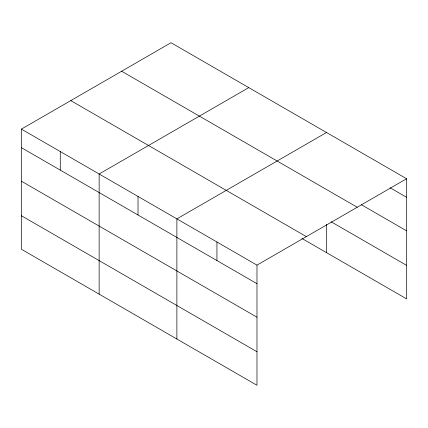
<?xml version="1.0" encoding="UTF-8"?>
<svg xmlns="http://www.w3.org/2000/svg" width="428" height="428" viewBox="0 0 428 428"><rect width="100%" height="100%" fill="white"/><g stroke="black" fill="none" stroke-linecap="round" stroke-linejoin="round"><path stroke-width="0.64" d="M21.4 129.112L256.982 265.125L256.982 385.27L21.4 249.256L21.4 129.112L171.018 42.73L406.6 178.744L406.6 298.888L301.922 238.45M248.759 87.617L99.141 173.998L99.141 294.138M326.5 132.503L176.887 218.879L176.887 339.024M256.982 265.125L406.6 178.744M390.01 187.726L406.6 197.303M361.403 204.734L406.6 230.826M121.643 71.241L357.225 207.254M331.079 221.763L406.6 265.365M70.775 100.607L306.357 236.62M21.4 147.671L256.982 283.684M21.4 181.194L256.982 317.207M21.4 215.733L256.982 351.746M326.5 224.379L326.5 252.643M216.937 242.002L216.937 260.561M138.014 196.441L138.014 214.995M60.273 151.555L60.273 170.114"/></g></svg>
